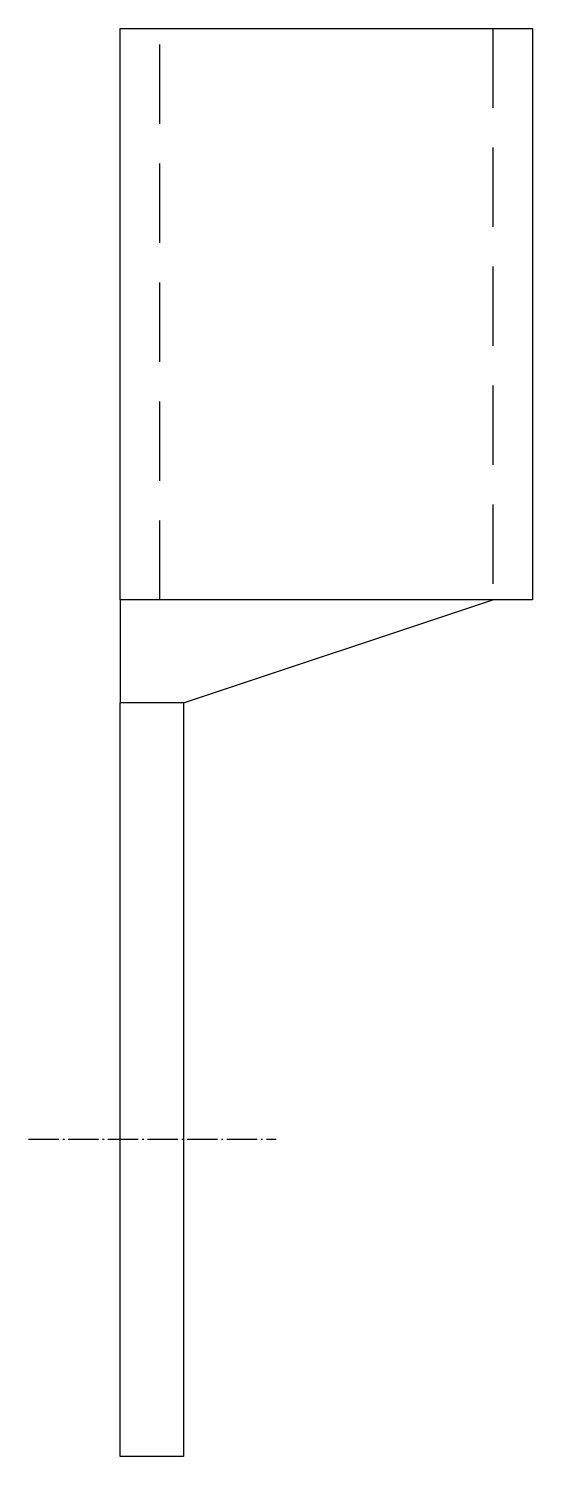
# Model space of a CAD drawing. Extents: x 0 to 31.8, y 0 to 90.
import ezdxf

# ---------------------------------------------------------------- set-up
doc = ezdxf.new("R2010")
doc.units = 0
doc.linetypes.add('ACAD_ISO04W100', pattern=[30, 24, -3, 0, -3])
doc.linetypes.add('HIDDENX2', pattern=[0.75, 0.5, -0.25])

# ---------------------------------------------------------------- blocks, each defined once
blk = doc.blocks.new('SC240_c')
for p, q in [((26, 34), (0, 34)), ((0, 34), (0, 27.5)), ((4, 27.5), (23.498, 34)), ((4, 27.5), (0, 27.5)), ((4, -20), (0, -20))]:
    blk.add_line(p, q)
at = {"color": 6, "linetype": 'ACAD_ISO04W100', "ltscale": 0.08}
blk.add_line((-5.775, 0), (9.84, 0), dxfattribs=at)
for points in [[(0, 34), (0, 70), (26, 70), (26, 34)], [(0, -20), (0, 27.5)], [(4, 27.5), (4, -20)]]:
    blk.add_lwpolyline(points)
at = {"color": 6, "linetype": 'HIDDENX2', "ltscale": 10}
blk.add_lwpolyline([(2.5, 34), (2.5, 70), (23.5, 70), (23.5, 34)], dxfattribs=at)

msp = doc.modelspace()

# ---------------------------------------------------------------- block references
msp.add_blockref('SC240_c', (5.775, 20))

doc.saveas('drawing.dxf')
